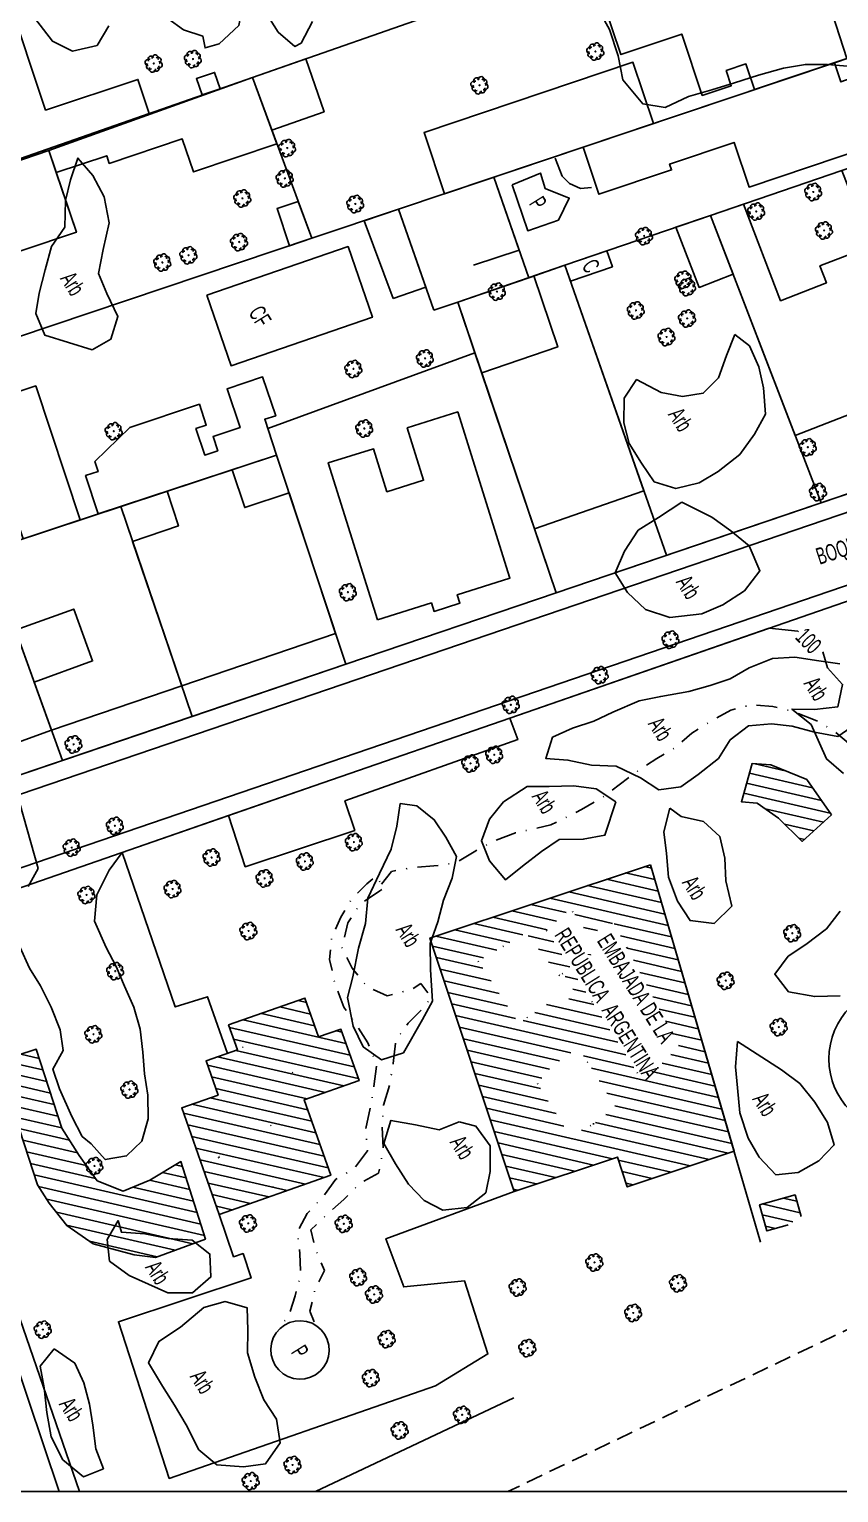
# Model space of a CAD drawing. Header units: millimetres. Extents: x 438774 to 440085, y 7202522 to 7203572.
# Drawn here: x 439206.1 to 439303.2, y 7202523 to 7202698.5 of the extents above; entities that cross this region are included whole.
import ezdxf

# ---------------------------------------------------------------- set-up
doc = ezdxf.new("R2010")
doc.units = ezdxf.units.MM
for name, pattern in [('00', [10, 0, -10]), ('06', [3, 2, -1]), ('DASHDOT2', [0.5, 0.25, -0.125, 0, -0.125])]:
    doc.linetypes.add(name, pattern=pattern)
for name, color, linetype in [('0409', 4, 'DASHDOT2'), ('0505', 1, 'Continuous'), ('0506', 1, 'Continuous'), ('0603', 1, 'Continuous'), ('0611', 30, 'Continuous'), ('0612', 7, 'Continuous'), ('0703', 6, 'Continuous'), ('0705', 242, 'Continuous'), ('0707', 7, 'Continuous'), ('0801', 10, 'Continuous'), ('0803', 160, 'Continuous'), ('0804', 170, 'Continuous'), ('0819', 10, 'Continuous'), ('0820', 7, 'Continuous'), ('0821', 10, 'Continuous'), ('0833', 7, 'Continuous'), ('0834', 7, 'Continuous'), ('1005', 3, 'Continuous'), ('1006', 3, 'Continuous'), ('1007', 3, 'Continuous'), ('curso de agua', 4, 'Continuous')]:
    doc.layers.add(name, color=color, linetype=linetype)
doc.styles.add('02', font='swissc.ttf')
pattern_1 = [(347, (-5901522.1453, 3756752.6611), (0.28118881793, 1.21796258098), [])]

# ---------------------------------------------------------------- blocks, each defined once
blk = doc.blocks.new('09')
for p, q in [((-0.04, 0.01), (0.04, 0.01)), ((-0.02, 0.03), (0.02, 0.03)), ((0, 0.05), (0, 0.05)), ((-0.04, -0.01), (0.04, -0.01)), ((-0.02, -0.03), (0.02, -0.03))]:
    blk.add_line(p, q)
for points in [[(-0.61, 0.39), (-0.76, 0.34), (-0.88, 0.27), (-0.97, 0.13), (-1, 0), (-0.96, -0.15), (-0.88, -0.26), (-0.83, -0.31), (-0.73, -0.36), (-0.58, -0.38)], [(-0.12, 0.67), (-0.2, 0.77), (-0.32, 0.84), (-0.46, 0.87), (-0.62, 0.83), (-0.74, 0.77), (-0.81, 0.63), (-0.83, 0.49), (-0.83, 0.42), (-0.79, 0.32), (-0.69, 0.22), (-0.62, 0.16)], [(-0.41, 0.6), (-0.39, 0.72), (-0.35, 0.82), (-0.3, 0.88), (-0.18, 0.96), (-0.03, 1), (0.1, 0.96), (0.24, 0.87), (0.31, 0.75), (0.36, 0.62), (0.37, 0.55)], [(0.11, 0.66), (0.19, 0.71), (0.31, 0.78), (0.42, 0.81), (0.49, 0.81), (0.63, 0.78), (0.76, 0.7), (0.82, 0.58), (0.84, 0.41), (0.81, 0.28), (0.75, 0.16), (0.69, 0.06)], [(0.67, -0.42), (0.8, -0.38), (0.91, -0.29), (0.99, -0.14), (1.01, -0.01), (0.95, 0.14), (0.86, 0.24), (0.8, 0.29), (0.7, 0.32), (0.56, 0.34)], [(-0.14, -0.69), (-0.19, -0.75), (-0.3, -0.83), (-0.4, -0.87), (-0.48, -0.87), (-0.61, -0.83), (-0.74, -0.75), (-0.8, -0.63), (-0.83, -0.47), (-0.79, -0.33), (-0.7, -0.18), (-0.64, -0.12)], [(-0.38, -0.63), (-0.34, -0.76), (-0.26, -0.88), (-0.13, -0.97), (0.01, -1.01), (0.15, -0.97), (0.27, -0.88), (0.32, -0.83), (0.36, -0.73), (0.38, -0.57)], [(0.15, -0.7), (0.32, -0.83), (0.46, -0.87), (0.62, -0.85), (0.74, -0.79), (0.83, -0.66), (0.86, -0.52), (0.86, -0.45), (0.83, -0.34), (0.74, -0.24), (0.67, -0.18)]]:
    blk.add_lwpolyline(points)
blk.add_lwpolyline([(0, -0.05), (-0.05, 0), (0, 0.05), (0.05, 0)], close=True)

msp = doc.modelspace()

# ---------------------------------------------------------------- hatches: boundary and pattern name
at = {"layer": '0819'}
h = msp.add_hatch(dxfattribs=at)
h.set_pattern_fill('ANSI31', color=256, scale=10, angle=-58, style=0)
h.set_pattern_definition(pattern_1)
h.paths.add_polyline_path([(439308.3, 7202597.45), (439308.98, 7202593.55), (439305.88, 7202593.1), (439305.04, 7202596.66)])
h.paths.add_polyline_path([(439302.33, 7202604.3), (439299.36, 7202608.55), (439295.06, 7202610.29), (439292.8, 7202610.46), (439291.52, 7202605.88), (439293.43, 7202605.69), (439295.98, 7202603.89), (439298.83, 7202601.11)])
h = msp.add_hatch(dxfattribs=at)
h.set_pattern_fill('ANSI31', color=256, scale=10, angle=-58, style=0)
h.set_pattern_definition(pattern_1)
h.paths.add_polyline_path([(439267.06, 7202572.07), (439270.97, 7202565.78), (439273.8, 7202567.23), (439276.42, 7202569.28), (439271.98, 7202576.38), (439268.82, 7202574.2)], flags=16)
h.paths.add_polyline_path([(439259.94, 7202586.77), (439264.8, 7202579.3), (439268.86, 7202582.05), (439269.62, 7202581.49), (439271.7, 7202582.79), (439270.12, 7202585.3), (439269.67, 7202585.02), (439265.66, 7202590.13)], flags=16)
h.paths.add_polyline_path([(439268.14, 7202590.44), (439279.45, 7202572.7), (439281.49, 7202573.98), (439284.04, 7202576.52), (439276.2, 7202591.37), (439273.21, 7202589.91), (439271.02, 7202593.07)], flags=16)
h.paths.add_polyline_path([(439280.61, 7202598.33), (439254.15, 7202589.53), (439264.26, 7202559.14), (439276.64, 7202563.26), (439277.83, 7202559.69), (439290.65, 7202563.95)])
h = msp.add_hatch(dxfattribs=at)
h.set_pattern_fill('ANSI31', color=256, scale=10, angle=-58, style=0)
h.set_pattern_definition(pattern_1)
h.paths.add_polyline_path([(439228.88, 7202556.39), (439224.39, 7202569.17), (439228.74, 7202570.69), (439227.3, 7202574.81), (439231.06, 7202576.12), (439230.01, 7202579.11), (439239.17, 7202582.32), (439240.8, 7202577.67), (439243.47, 7202578.6), (439245.65, 7202572.43), (439239.07, 7202570.12), (439242.27, 7202561.08)])
h = msp.add_hatch(dxfattribs=at)
h.set_pattern_fill('ANSI31', color=256, scale=10, angle=-58, style=0)
h.set_pattern_definition(pattern_1)
h.paths.add_polyline_path([(439202.23, 7202574.68), (439207.08, 7202559.92), (439208.5, 7202557.74), (439210.6, 7202555.05), (439213.76, 7202552.87), (439218.66, 7202551.52), (439221.24, 7202551.23), (439227.23, 7202553.42), (439224.29, 7202562.73), (439220.56, 7202560.51), (439217.36, 7202559.18), (439214.24, 7202560.43), (439212.08, 7202563.44), (439210, 7202566.72), (439206.93, 7202576.19)])
h = msp.add_hatch(dxfattribs=at)
h.set_pattern_fill('ANSI31', color=256, scale=10, angle=-58, style=0)
h.set_pattern_definition(pattern_1)
h.paths.add_polyline_path([(439297.03, 7202555.08), (439298.68, 7202556.13), (439297.97, 7202558.73), (439293.7, 7202557.55), (439294.56, 7202554.41)])

# ---------------------------------------------------------------- linework, layer by layer
msp.add_lwpolyline([(440081.59, 7203556.96), (438782.49, 7203556.96), (438782.49, 7202523.15), (440081.59, 7202523.15)], close=True)
at = {"layer": '0409', "ltscale": 10, "flags": 128}
for points in [[(439248.35, 7202595.98), (439249.56, 7202597.53), (439252.14, 7202598), (439254.64, 7202598.18), (439257.21, 7202598.52), (439259.46, 7202599.88), (439261.92, 7202601.21), (439264.44, 7202602.13), (439266.9, 7202602.71), (439268.68, 7202603.09), (439272.35, 7202604.94), (439274.73, 7202606.3), (439276.84, 7202607.92), (439278.97, 7202609.5), (439281.38, 7202611.05), (439283.54, 7202612.32), (439285.59, 7202614.12), (439288.07, 7202615.66), (439290.27, 7202616.86), (439292.76, 7202617.52), (439295.3, 7202617.3), (439297.79, 7202616.68), (439300.39, 7202615.68), (439302.65, 7202614.34), (439304.62, 7202612.7), (439306.91, 7202611.68), (439308.7, 7202610.92), (439311.8, 7202610.66), (439314.9, 7202610.51)], [(439240.27, 7202543.49), (439239.77, 7202544.78), (439240.35, 7202547.3), (439241.5, 7202549.66), (439240.5, 7202552.02), (439239.87, 7202554.52), (439241.71, 7202556.29), (439243.82, 7202558.16), (439245.69, 7202560.06), (439248, 7202561.33), (439248.55, 7202564.12), (439248.44, 7202566.84), (439248.6, 7202569.48), (439249.33, 7202571.96), (439249.74, 7202574.47), (439250.08, 7202577.28), (439251.56, 7202579.32), (439253.38, 7202581.13), (439254.29, 7202582.41), (439253.05, 7202584.09), (439251.93, 7202583.34), (439249.04, 7202582.61), (439246.66, 7202583.66), (439244.84, 7202585.9), (439243.6, 7202588.38), (439244.3, 7202591.35), (439245.78, 7202593.6), (439248.16, 7202595.19), (439248.66, 7202595.49), (439247.71, 7202596.97), (439246.58, 7202596.03), (439244.76, 7202594.19), (439243.47, 7202592.05), (439242.36, 7202589.46), (439242.13, 7202586.95), (439242.74, 7202584.15), (439243.84, 7202581.24), (439245.33, 7202579.11), (439246.69, 7202576.95), (439247.79, 7202574.34), (439247.44, 7202571.72), (439247.03, 7202569.24), (439246.45, 7202566.68), (439246.68, 7202564), (439245.09, 7202561.89), (439242.89, 7202560.6), (439241.3, 7202558.49), (439239.44, 7202556.5), (439238.26, 7202554.29), (439238.57, 7202551.67), (439238.63, 7202549.08), (439237.98, 7202546.6), (439237.19, 7202544.15), (439236.42, 7202543.27)]]:
    msp.add_lwpolyline(points, dxfattribs=at)
at = {"layer": '0505', "linetype": 'Continuous', "flags": 128}
for points, elevation in [([(439274.32, 7202701.01), (439275.72, 7202698.5), (439276.72, 7202695.34), (439277.29, 7202692.44), (439279.68, 7202689.59), (439282.36, 7202689.15), (439285.16, 7202690.44), (439287.98, 7202691.25), (439290.69, 7202692.09), (439293.59, 7202693), (439296.56, 7202693.86), (439299.21, 7202694.31), (439301.86, 7202694.31), (439304.74, 7202694.06)], 95), ([(439200.97, 7202635.97), (439210.09, 7202610.82), (439204.1, 7202608.78), (439207.16, 7202597.87), (439205.98, 7202595.73)], 100), ([(439263.76, 7202615.92), (439294.86, 7202626.69), (439298.3, 7202626.32)], 100), ([(439301.29, 7202623.84), (439301.87, 7202621.94), (439303.66, 7202619.94), (439303.08, 7202617.25), (439300.3, 7202616.93), (439297.58, 7202616.99), (439299.88, 7202615.16), (439301.72, 7202611.02), (439303.78, 7202609.26)], 100), ([(439217.22, 7202599.79), (439229.99, 7202604.21), (439232.01, 7202598.09), (439245.13, 7202602.43), (439243.95, 7202605.98), (439264.69, 7202613.34), (439263.76, 7202615.92)], 105), ([(439241.3, 7202608.13), (439263.76, 7202615.92)], 100), ([(439204.97, 7202588.48), (439206.12, 7202585.91), (439207.46, 7202583.78), (439208.74, 7202581.23), (439209.82, 7202578.54), (439210.16, 7202576.03), (439208.93, 7202573.81), (439209.71, 7202571.44), (439211.18, 7202568.14), (439212.43, 7202565.74), (439213.51, 7202564.83), (439215.21, 7202562.96), (439217.77, 7202563.39), (439219.59, 7202565.17), (439220.34, 7202567.83), (439220.3, 7202570.7), (439219.92, 7202573.23), (439219.72, 7202575.86), (439219.39, 7202578.59), (439218.65, 7202581.24), (439217.53, 7202583.75), (439216.51, 7202586.12), (439215.32, 7202588.41), (439213.92, 7202591.56), (439214.21, 7202594.71), (439215.69, 7202597.69), (439217.22, 7202599.79), (439229.99, 7202604.21), (439241.3, 7202608.13)], 100)]:
    msp.add_lwpolyline(points, dxfattribs=dict(at, elevation=elevation))
at = {"layer": '0505', "linetype": '00', "elevation": 100, "flags": 128}
msp.add_lwpolyline([(439298.3, 7202626.32), (439301.29, 7202623.84)], dxfattribs=at)
at = {"layer": '0603', "linetype": 'Continuous', "flags": 128}
msp.add_lwpolyline([(439209.69, 7202523.15), (439187.22, 7202589.96)], dxfattribs=at)
at = {"layer": '0611', "linetype": 'Continuous', "flags": 128}
for points in [[(439182.51, 7202602.04), (439182.79, 7202601.47), (439183.32, 7202600.85), (439184.55, 7202600.2), (439186.07, 7202600.38), (439187.54, 7202600.81), (439331.25, 7202649.79), (439331.86, 7202650.46), (439332.05, 7202651.89), (439331.63, 7202654.03), (439330.39, 7202657.29), (439266.82, 7202828.04), (439266.21, 7202828.93), (439265.37, 7202829.43), (439264.01, 7202829.52), (439263.08, 7202829.31), (439187.59, 7202801.37), (439124.77, 7202778.39)], [(439187.22, 7202589.96), (439187.44, 7202590.91), (439187.98, 7202591.57), (439188.68, 7202592.04), (439190.1, 7202592.82), (439334.27, 7202642.14), (439335.18, 7202642.04), (439335.95, 7202641.43), (439336.95, 7202640.14), (439354.85, 7202591.59)]]:
    msp.add_lwpolyline(points, dxfattribs=at)
at = {"layer": '0703', "linetype": 'Continuous', "flags": 128}
msp.add_lwpolyline([(439148.66, 7202708.97), (439156.23, 7202686.85), (439162.61, 7202668.21), (439168.98, 7202649.62), (439176.53, 7202627.89), (439184.97, 7202603.54), (439186.37, 7202602.77), (439225.64, 7202616.1), (439244.08, 7202622.36), (439269.31, 7202630.94), (439301.08, 7202641.72), (439316.98, 7202647.13), (439329.21, 7202651.28), (439316.31, 7202685.95), (439311.97, 7202697.61), (439304.47, 7202717.73)], dxfattribs=at)
at = {"layer": '0705', "linetype": 'Continuous', "flags": 128}
for points in [[(439156.23, 7202686.85), (439236.03, 7202713.43), (439250.78, 7202718.34), (439257.37, 7202701.29), (439232.86, 7202692.73), (439162.61, 7202668.21)], [(439232.86, 7202692.73), (439257.37, 7202701.29), (439304.47, 7202717.73), (439311.97, 7202697.61), (439261.84, 7202680.8), (439250.38, 7202676.95), (439239.99, 7202673.46)], [(439261.84, 7202680.8), (439311.97, 7202697.61), (439316.31, 7202685.95), (439303.58, 7202681.6), (439287.82, 7202676.19), (439270.34, 7202670.21), (439266.01, 7202668.73)], [(439162.61, 7202668.21), (439232.86, 7202692.73), (439239.99, 7202673.46), (439168.98, 7202649.62)], [(439168.98, 7202649.62), (439239.99, 7202673.46), (439250.38, 7202676.95), (439261.84, 7202680.8), (439266.01, 7202668.73), (439257.5, 7202665.81), (439259.56, 7202659.73), (439234.71, 7202650.64), (439235.76, 7202647.46), (439217.06, 7202641.28), (439176.53, 7202627.89)], [(439287.82, 7202676.19), (439303.58, 7202681.6), (439316.98, 7202647.13), (439301.08, 7202641.72)], [(439257.5, 7202665.81), (439266.01, 7202668.73), (439270.34, 7202670.21), (439287.82, 7202676.19), (439301.08, 7202641.72), (439269.31, 7202630.94), (439259.56, 7202659.73)], [(439235.76, 7202647.46), (439234.71, 7202650.64), (439259.56, 7202659.73), (439269.31, 7202630.94), (439244.08, 7202622.36)], [(439217.06, 7202641.28), (439235.76, 7202647.46), (439244.08, 7202622.36), (439225.64, 7202616.1)], [(439176.53, 7202627.89), (439217.06, 7202641.28), (439225.64, 7202616.1), (439186.37, 7202602.77), (439184.97, 7202603.54)]]:
    msp.add_lwpolyline(points, close=True, dxfattribs=at)
at = {"layer": '0707', "linetype": 'Continuous', "flags": 128}
for points in [[(439147.08, 7202784.01), (439177.95, 7202795.49), (439210.32, 7202807.52), (439225.7, 7202813.24), (439263.44, 7202827.27), (439264.42, 7202825.26), (439267.89, 7202815.94), (439276.03, 7202794.1), (439289.75, 7202757.25), (439298.34, 7202734.18), (439304.47, 7202717.73), (439311.97, 7202697.61), (439316.31, 7202685.95), (439303.58, 7202681.6), (439287.82, 7202676.19), (439270.34, 7202670.21), (439257.5, 7202665.81), (439254.64, 7202664.84)], [(439162.61, 7202668.21), (439232.86, 7202692.73), (439257.37, 7202701.29), (439304.47, 7202717.73)], [(439311.97, 7202697.61), (439250.38, 7202676.95), (439239.99, 7202673.46), (439168.98, 7202649.62), (439176.53, 7202627.89), (439184.97, 7202603.54), (439186.37, 7202602.77), (439244.08, 7202622.36), (439269.31, 7202630.94), (439316.98, 7202647.13)], [(439232.86, 7202692.73), (439239.99, 7202673.46)], [(439269.17, 7202683.07), (439270.03, 7202680.92), (439270.92, 7202680.04), (439272.23, 7202679.42), (439273.53, 7202679.56)], [(439261.84, 7202680.8), (439264.87, 7202672.03), (439259.37, 7202670.23)], [(439254.64, 7202664.84), (439250.38, 7202676.95)], [(439287.82, 7202676.19), (439301.08, 7202641.72)], [(439270.34, 7202670.21), (439282.54, 7202635.43)], [(439269.31, 7202630.94), (439257.5, 7202665.81)], [(439176.53, 7202627.89), (439235.76, 7202647.46), (439244.08, 7202622.36)], [(439335.27, 7202636.09), (439330.51, 7202639.04), (439314.03, 7202633.33), (439300.79, 7202628.75), (439263.76, 7202615.92), (439241.3, 7202608.13), (439189.99, 7202590.35), (439189.39, 7202588.88), (439212.13, 7202523.15)], [(439200.97, 7202635.97), (439210.09, 7202610.82)], [(439229.99, 7202604.21), (439232.01, 7202598.09), (439245.13, 7202602.43), (439243.95, 7202605.98), (439264.69, 7202613.34), (439263.76, 7202615.92)], [(439229.89, 7202575.7), (439227.49, 7202582.48), (439223.61, 7202581.26), (439217.22, 7202599.79)], [(439293.83, 7202553.06), (439280.61, 7202598.33)], [(439264.26, 7202559.14), (439248.88, 7202553.47), (439251.02, 7202547.69), (439258.3, 7202548.43), (439261.11, 7202539.65), (439254.83, 7202535.82), (439222.88, 7202524.72), (439216.78, 7202543.52), (439232.71, 7202548.76), (439231.75, 7202551.69), (439230.61, 7202551.31), (439228.88, 7202556.39)], [(439240.45, 7202523.15), (439264.23, 7202534.37)]]:
    msp.add_lwpolyline(points, dxfattribs=at)
at = {"layer": '0801', "linetype": 'Continuous', "flags": 128}
for points in [[(439278.9, 7202709.33), (439286.76, 7202711.55), (439287.53, 7202709.1), (439298.51, 7202712.62), (439304.18, 7202695), (439293.09, 7202691.28), (439292.06, 7202694.36), (439289.7, 7202693.57), (439290.31, 7202691.74), (439286.82, 7202690.58), (439284.36, 7202697.94), (439277.06, 7202695.49), (439273.95, 7202704.75), (439279.76, 7202706.68), (439278.9, 7202709.33)], [(439172.47, 7202692.26), (439179.42, 7202694.57), (439180.94, 7202690), (439188.83, 7202692.62), (439187.3, 7202697.2), (439203.47, 7202702.58), (439208.05, 7202688.82), (439219.12, 7202692.51), (439220.49, 7202688.41), (439178.94, 7202673.91), (439175.33, 7202684.26), (439173.55, 7202683.63), (439172.06, 7202687.91), (439173.72, 7202688.49), (439172.47, 7202692.26)], [(439302.68, 7202694.5), (439272.54, 7202684.38), (439274.43, 7202678.73), (439283.14, 7202681.66), (439282.91, 7202682.36), (439290.65, 7202684.96), (439292.45, 7202679.59), (439306.8, 7202684.41), (439305.86, 7202687.19), (439308.35, 7202688.03), (439306.57, 7202693.34), (439303.46, 7202692.2), (439302.68, 7202694.5)], [(439232.86, 7202692.73), (439176.73, 7202673.14), (439178.43, 7202668.26), (439173.77, 7202666.64), (439175.44, 7202661.85), (439179.83, 7202663.39), (439183, 7202654.32), (439191.5, 7202657.19), (439190.92, 7202658.94), (439199.97, 7202661.98), (439199.33, 7202663.9), (439200.45, 7202664.27), (439198.6, 7202669.77), (439211.75, 7202674.18), (439209.34, 7202681.34), (439215.38, 7202683.36), (439215.69, 7202682.43), (439224.45, 7202685.38), (439225.78, 7202681.41), (439235.81, 7202684.77), (439232.86, 7202692.73)], [(439209.34, 7202681.34), (439208.44, 7202683.97), (439232.86, 7202692.73), (439235.81, 7202684.77), (439225.78, 7202681.41), (439224.45, 7202685.38), (439215.69, 7202682.43), (439215.38, 7202683.36), (439209.34, 7202681.34)], [(439226.85, 7202690.64), (439229.01, 7202691.39), (439228.32, 7202693.34), (439226.15, 7202692.6), (439226.85, 7202690.64)], [(439208.44, 7202683.97), (439176.73, 7202673.14), (439178.43, 7202668.26), (439173.77, 7202666.64), (439175.44, 7202661.85), (439179.83, 7202663.39), (439183, 7202654.32), (439191.5, 7202657.19), (439190.92, 7202658.94), (439199.97, 7202661.98), (439199.33, 7202663.9), (439200.45, 7202664.27), (439198.6, 7202669.77), (439211.75, 7202674.18), (439208.44, 7202683.97)], [(439239.99, 7202673.46), (439237.32, 7202672.56), (439235.83, 7202677.01), (439238.37, 7202677.85), (439239.99, 7202673.46)], [(439249.75, 7202666.22), (439246.26, 7202675.56), (439250.38, 7202676.95), (439253.67, 7202667.58), (439249.75, 7202666.22)], [(439287.82, 7202676.19), (439297.96, 7202649.82), (439307.74, 7202653.6), (439308.81, 7202650.83), (439312.52, 7202652.25), (439305.01, 7202671.71), (439300.95, 7202670.14), (439301.73, 7202668.1), (439296.23, 7202665.97), (439291.78, 7202677.55), (439287.82, 7202676.19)], [(439287.82, 7202676.19), (439290.53, 7202669.14), (439286.44, 7202667.56), (439283.66, 7202674.77), (439287.82, 7202676.19)], [(439270.34, 7202670.21), (439275.39, 7202671.94), (439276.05, 7202670.03), (439271.01, 7202668.3), (439270.34, 7202670.21)], [(439270.34, 7202670.21), (439279.82, 7202643.18), (439266.72, 7202638.59), (439260.37, 7202657.33), (439269.5, 7202660.42), (439266.62, 7202668.94), (439270.34, 7202670.21)], [(439205.35, 7202637.41), (439212.18, 7202639.67), (439206.87, 7202655.74), (439200.03, 7202653.48), (439205.35, 7202637.41)], [(439235.76, 7202647.46), (439214.37, 7202640.39), (439212.85, 7202644.99), (439214.35, 7202645.47), (439213.96, 7202646.68), (439218.17, 7202650.75), (439226.5, 7202653.55), (439227.33, 7202651.06), (439226.08, 7202650.63), (439227.15, 7202647.45), (439228.71, 7202647.97), (439228.15, 7202649.67), (439231.38, 7202650.76), (439229.82, 7202655.4), (439234.09, 7202656.83), (439235.66, 7202652.16), (439234.34, 7202651.75), (439235.76, 7202647.46)], [(439247.86, 7202627.7), (439254.33, 7202629.73), (439254.65, 7202628.7), (439257.75, 7202629.68), (439257.43, 7202630.7), (439263.75, 7202632.69), (439257.49, 7202652.62), (439251.43, 7202650.72), (439253.4, 7202644.44), (439249, 7202643.06), (439247.39, 7202648.2), (439241.96, 7202646.53), (439247.86, 7202627.7)], [(439218.49, 7202637.08), (439224.38, 7202619.78), (439242.84, 7202626.07), (439237.27, 7202642.91), (439231.94, 7202641.15), (439230.43, 7202645.7), (439222.62, 7202643.12), (439223.99, 7202638.95), (439218.49, 7202637.08)], [(439208.77, 7202614.46), (439224.38, 7202619.78), (439217.06, 7202641.28), (439200.97, 7202635.97), (439204.42, 7202626.45), (439211.42, 7202628.98), (439213.68, 7202622.76), (439206.68, 7202620.22), (439208.77, 7202614.46)]]:
    msp.add_lwpolyline(points, close=True, dxfattribs=at)
at = {"layer": '0803', "linetype": 'Continuous', "flags": 128}
for points in [[(439225.87, 7202704.33), (439224.21, 7202704.03), (439222.95, 7202703.06), (439222.23, 7202701.5), (439222.73, 7202699.82), (439224.61, 7202698.45), (439226.9, 7202697.71), (439227.18, 7202696.28), (439228.86, 7202696.78), (439231.24, 7202698.99), (439231.62, 7202701.05), (439230.49, 7202702.75), (439228.77, 7202703.92), (439227.03, 7202704.37), (439225.87, 7202704.33)], [(439264.03, 7202679.86), (439267.41, 7202681.27), (439267.97, 7202679.41), (439270.87, 7202678.28), (439269.57, 7202675.62), (439265.9, 7202674.36), (439264.03, 7202679.86)], [(439241.55, 7202541.99), (439241.13, 7202542.53), (439240.61, 7202542.99), (439240.02, 7202543.33), (439239.36, 7202543.55), (439238.68, 7202543.64), (439238, 7202543.59), (439237.33, 7202543.41), (439236.72, 7202543.11), (439236.18, 7202542.69), (439235.72, 7202542.17), (439235.37, 7202541.58), (439235.16, 7202540.92), (439235.07, 7202540.24), (439235.12, 7202539.55), (439235.3, 7202538.89), (439235.6, 7202538.27), (439236.02, 7202537.73), (439236.54, 7202537.28), (439237.13, 7202536.93), (439237.79, 7202536.72), (439238.47, 7202536.62), (439239.16, 7202536.68), (439239.82, 7202536.86), (439240.44, 7202537.16), (439240.98, 7202537.58), (439241.43, 7202538.1), (439241.78, 7202538.69), (439241.99, 7202539.34), (439242.09, 7202540.03), (439242.03, 7202540.71), (439241.85, 7202541.38), (439241.55, 7202541.99)]]:
    msp.add_lwpolyline(points, close=True, dxfattribs=at)
at = {"layer": '0803'}
msp.add_circle((439310.82, 7202575.03), 8.8, dxfattribs=at)
at = {"layer": '0819', "linetype": 'Continuous', "flags": 128}
for points in [[(439302.33, 7202604.3), (439299.36, 7202608.55), (439295.06, 7202610.29), (439292.8, 7202610.46), (439291.52, 7202605.88), (439293.43, 7202605.69), (439295.98, 7202603.89), (439298.83, 7202601.11), (439302.33, 7202604.3)], [(439280.61, 7202598.33), (439254.15, 7202589.53), (439264.26, 7202559.14), (439276.64, 7202563.26), (439277.83, 7202559.69), (439290.65, 7202563.95), (439280.61, 7202598.33)], [(439228.88, 7202556.39), (439224.39, 7202569.17), (439228.74, 7202570.69), (439227.3, 7202574.81), (439231.06, 7202576.12), (439230.01, 7202579.11), (439239.17, 7202582.32), (439240.8, 7202577.67), (439243.47, 7202578.6), (439245.65, 7202572.43), (439239.07, 7202570.12), (439242.27, 7202561.08), (439228.88, 7202556.39)], [(439202.23, 7202574.68), (439207.08, 7202559.92), (439208.5, 7202557.74), (439210.6, 7202555.05), (439213.76, 7202552.87), (439218.66, 7202551.52), (439221.24, 7202551.23), (439227.23, 7202553.42), (439224.29, 7202562.73), (439220.56, 7202560.51), (439217.36, 7202559.18), (439214.24, 7202560.43), (439212.08, 7202563.44), (439210, 7202566.72), (439206.93, 7202576.19), (439202.23, 7202574.68)]]:
    msp.add_lwpolyline(points, close=True, dxfattribs=at)
at = {"layer": '0819', "linetype": '00', "flags": 128}
for points in [[(439268.14, 7202590.44), (439279.45, 7202572.7), (439281.49, 7202573.98), (439281.49, 7202573.98), (439284.04, 7202576.52), (439276.2, 7202591.37), (439273.21, 7202589.91), (439271.02, 7202593.07), (439268.14, 7202590.44)], [(439259.94, 7202586.77), (439264.8, 7202579.3), (439268.86, 7202582.05), (439269.62, 7202581.49), (439271.7, 7202582.79), (439270.12, 7202585.3), (439269.67, 7202585.02), (439265.66, 7202590.13), (439259.94, 7202586.77)], [(439237.52, 7202581), (439240.81, 7202575.61), (439236.04, 7202572.27), (439234.05, 7202575.45), (439232.75, 7202574.64), (439232.37, 7202574.4), (439231.47, 7202576.27), (439232.74, 7202577.14), (439232.56, 7202578.25), (439233.6, 7202578.82), (439237.52, 7202581)], [(439267.06, 7202572.07), (439270.97, 7202565.78), (439273.8, 7202567.23), (439273.8, 7202567.23), (439276.42, 7202569.28), (439271.98, 7202576.38), (439268.82, 7202574.2), (439267.06, 7202572.07)], [(439228.78, 7202563.23), (439232.3, 7202557.72), (439236.88, 7202560.66), (439234.02, 7202565.11), (439235.64, 7202566.13), (439234.11, 7202568.56), (439231.69, 7202566.61), (439232.28, 7202565.94), (439228.78, 7202563.23)]]:
    msp.add_lwpolyline(points, close=True, dxfattribs=at)
at = {"layer": '0819', "linetype": 'Continuous', "flags": 128}
msp.add_lwpolyline([(439298.68, 7202556.13), (439297.97, 7202558.73), (439293.7, 7202557.55), (439294.56, 7202554.41), (439297.03, 7202555.08)], dxfattribs=at)
at = {"layer": '0819', "linetype": '00', "flags": 128}
msp.add_lwpolyline([(439297.03, 7202555.08), (439298.68, 7202556.13)], dxfattribs=at)
at = {"layer": '0821', "linetype": 'Continuous', "flags": 128}
for points in [[(439232.86, 7202692.73), (439239.26, 7202694.96), (439241.47, 7202688.62), (439235.19, 7202686.42), (439232.86, 7202692.73)], [(439280.98, 7202687.21), (439255.92, 7202678.8), (439253.45, 7202686.14), (439278.51, 7202694.56), (439280.98, 7202687.21)], [(439208.77, 7202614.46), (439202.51, 7202631.71), (439199.01, 7202630.42), (439198.44, 7202631.99), (439194.98, 7202630.74), (439195.58, 7202629.08), (439192.19, 7202627.86), (439191.31, 7202630.29), (439187.53, 7202628.92), (439190.82, 7202619.85), (439180.59, 7202616.15), (439181.74, 7202612.86), (439189.84, 7202615.67), (439192.33, 7202608.5), (439208.77, 7202614.46)]]:
    msp.add_lwpolyline(points, close=True, dxfattribs=at)
at = {"layer": '0833', "linetype": 'Continuous', "flags": 128}
msp.add_lwpolyline([(439227.39, 7202666.63), (439244.34, 7202672.46), (439247.26, 7202663.98), (439230.31, 7202658.16), (439227.39, 7202666.63)], close=True, dxfattribs=at)
at = {"layer": '1005'}
for points in [[(439234.03, 7202701.2), (439235.96, 7202698.19), (439237.95, 7202696.46), (439238.71, 7202696.86), (439240.06, 7202699.46)], [(439206.73, 7202699.89), (439208.87, 7202697.08), (439211.27, 7202695.89), (439214.23, 7202696.57), (439215.64, 7202698.94)], [(439303.33, 7202622.4), (439300.8, 7202622.77), (439297.93, 7202623.21), (439295.26, 7202623.07), (439292.44, 7202621.95), (439290.19, 7202620.63), (439287.76, 7202619.83), (439285.2, 7202619.09), (439281.85, 7202618.51), (439279.24, 7202617.99), (439276.09, 7202616.6), (439273.81, 7202615.53), (439271.28, 7202614.7), (439268.88, 7202613.61), (439268.05, 7202611.07), (439270.72, 7202610.88), (439273.56, 7202610.25), (439276.49, 7202610.16), (439279.41, 7202608.73), (439281.6, 7202607.31), (439284.26, 7202607.68), (439286.34, 7202609.14), (439288.79, 7202611.08), (439290.16, 7202613.3), (439292.38, 7202614.99), (439295.14, 7202615.22), (439297.63, 7202614.93), (439300.3, 7202614.23), (439303.11, 7202613.72), (439305.19, 7202615.16)], [(439303.36, 7202592.76), (439301.72, 7202590.64), (439299.25, 7202588.75), (439297.15, 7202587.37), (439295.53, 7202585.2), (439297.19, 7202583.08), (439300.33, 7202582.5), (439303.39, 7202582.58)]]:
    msp.add_lwpolyline(points, dxfattribs=at)
for points in [[(439213.62, 7202660.06), (439215.89, 7202661.34), (439216.73, 7202664.06), (439215.4, 7202666.84), (439214.41, 7202669.24), (439214.95, 7202672.09), (439215.69, 7202675.32), (439215.09, 7202678.43), (439213.73, 7202680.98), (439211.93, 7202683.07), (439211.05, 7202680.47), (439210.44, 7202677.99), (439210.35, 7202674.77), (439208.77, 7202672.45), (439208.01, 7202669.66), (439207.3, 7202666.89), (439206.89, 7202664.42), (439207.97, 7202661.83)], [(439290.73, 7202661.93), (439289.72, 7202659.4), (439288.76, 7202656.71), (439286.95, 7202654.86), (439284.47, 7202654.48), (439281.89, 7202654.94), (439278.95, 7202656.51), (439277.46, 7202654.29), (439277.41, 7202651.33), (439278.05, 7202648.83), (439279.52, 7202646.49), (439281.06, 7202644.23), (439283.67, 7202643.46), (439286.46, 7202644.13), (439288.72, 7202645.48), (439291.34, 7202647.53), (439293.11, 7202649.98), (439294.41, 7202652.36), (439294.17, 7202655.52), (439293.63, 7202658.02), (439292.48, 7202660.57)], [(439284.37, 7202641.81), (439281.57, 7202639.98), (439279.14, 7202638.43), (439277.49, 7202635.93), (439276.36, 7202633.35), (439277.87, 7202630.96), (439280.03, 7202628.95), (439282.94, 7202627.96), (439286.77, 7202628.42), (439289.3, 7202629.5), (439291.89, 7202631.17), (439293.75, 7202633.57), (439292.46, 7202636.57), (439290.25, 7202638.37), (439287.96, 7202640)], [(439276.46, 7202605.86), (439274.12, 7202607.41), (439271.43, 7202607.78), (439268.46, 7202607.69), (439265.84, 7202607.71), (439262.99, 7202605.88), (439261.29, 7202603.78), (439260.34, 7202601.2), (439261.29, 7202598.77), (439263.23, 7202596.5), (439265.27, 7202598.14), (439267.54, 7202599.91), (439269.65, 7202601.35), (439272.55, 7202601.37), (439275.15, 7202601.85)], [(439250.6, 7202605.65), (439250.19, 7202602.93), (439249.52, 7202600.2), (439248.09, 7202597.28), (439246.71, 7202594.32), (439246.41, 7202591.28), (439245.6, 7202588.33), (439244.91, 7202584.88), (439244.25, 7202582.39), (439244.93, 7202578.97), (439246.13, 7202576.49), (439248.33, 7202574.91), (439250.98, 7202575.78), (439253.26, 7202579.76), (439254.47, 7202581.97), (439254.24, 7202585.71), (439254.2, 7202588.88), (439255.12, 7202591.47), (439255.78, 7202594.08), (439256.81, 7202596.72), (439257.34, 7202599.3), (439256.07, 7202601.62), (439254.67, 7202603.71), (439252.57, 7202605.37)], [(439282.92, 7202605.09), (439282.22, 7202602.27), (439282.55, 7202599.66), (439282.76, 7202596.84), (439283.85, 7202593.96), (439285.36, 7202591.63), (439288.25, 7202591.27), (439290.36, 7202593.35), (439289.66, 7202596.39), (439289.54, 7202599.09), (439288.93, 7202601.69), (439286.99, 7202603.49), (439284.29, 7202604.09)], [(439291.05, 7202577.11), (439290.8, 7202574.09), (439291.06, 7202571.55), (439291.34, 7202568.55), (439292.34, 7202565.52), (439293.66, 7202563.24), (439295.67, 7202561.13), (439298.35, 7202561.42), (439300.82, 7202562.8), (439302.66, 7202564.71), (439301.86, 7202567.42), (439300.32, 7202569.83), (439298.53, 7202572.1), (439296.35, 7202573.71)], [(439257.65, 7202567.47), (439255.28, 7202566.53), (439252.42, 7202567.12), (439249.47, 7202567.65), (439248.62, 7202564.89), (439250.01, 7202562.44), (439251.6, 7202560.01), (439253.45, 7202558.04), (439255.71, 7202556.88), (439258.63, 7202557.2), (439260.87, 7202558.98), (439261.39, 7202561.54), (439261.4, 7202564.6), (439259.68, 7202566.95)], [(439216.77, 7202555.65), (439215.42, 7202553.39), (439215.73, 7202550.79), (439218.09, 7202549.05), (439220.39, 7202548.01), (439222.72, 7202546.97), (439225.68, 7202546.96), (439227.89, 7202548.89), (439227.77, 7202551.63), (439225.62, 7202553.29), (439222.75, 7202553.51), (439219.94, 7202554.04), (439217.15, 7202554.25)], [(439224.25, 7202542.85), (439221.63, 7202541.16), (439220.4, 7202538.59), (439222.06, 7202535.77), (439223.52, 7202533.49), (439224.91, 7202531.13), (439226.42, 7202528.15), (439228.61, 7202526.35), (439231.81, 7202526.12), (439234.44, 7202526.48), (439236.19, 7202529), (439235.75, 7202531.81), (439234.25, 7202534.15), (439233.14, 7202536.88), (439232.26, 7202539.77), (439232.3, 7202542.5), (439232.23, 7202545.19), (439229.61, 7202545.93), (439227.03, 7202545.24)], [(439209.07, 7202540.28), (439207.41, 7202538.18), (439207.87, 7202535.6), (439208.22, 7202532.61), (439208.71, 7202529.71), (439210.14, 7202526.97), (439212.59, 7202524.91), (439214.99, 7202525.88), (439214.06, 7202528.28), (439213.73, 7202531.11), (439213.32, 7202533.61), (439212.63, 7202536.17), (439211.54, 7202538.54)]]:
    msp.add_lwpolyline(points, close=True, dxfattribs=at)
at = {"layer": 'curso de agua', "linetype": '06', "elevation": 60, "flags": 128}
msp.add_lwpolyline([(439506.78, 7202636.83), (439506.76, 7202636.82), (439416.7, 7202596.19), (439263.51, 7202523.15)], dxfattribs=at)

# ---------------------------------------------------------------- block references
at = {"layer": '1007', "rotation": 302}
for p in [(439221.03, 7202694.42), (439225.73, 7202694.95), (439274.01, 7202695.86), (439260.11, 7202691.81), (439237.04, 7202684.28), (439236.75, 7202680.64), (439300.15, 7202679.01), (439231.66, 7202678.24), (439245.21, 7202677.57), (439293.31, 7202676.67), (439279.85, 7202673.73), (439301.44, 7202674.4), (439231.27, 7202673.01), (439222.06, 7202670.55), (439225.2, 7202671.42), (439284.58, 7202668.49), (439262.2, 7202667.06), (439285.02, 7202667.61), (439278.87, 7202664.81), (439285.02, 7202663.84), (439282.55, 7202661.62), (439244.98, 7202657.79), (439253.57, 7202659.05), (439246.29, 7202650.64), (439216.23, 7202650.32), (439299.49, 7202648.4), (439300.72, 7202643.03), (439244.32, 7202631.01), (439283.03, 7202625.32), (439274.53, 7202621.07), (439263.87, 7202617.5), (439211.41, 7202612.76), (439259.03, 7202610.47), (439261.88, 7202611.51), (439216.37, 7202602.99), (439211.19, 7202600.38), (439245.04, 7202601.04), (439227.97, 7202599.19), (439239.16, 7202598.72), (439234.33, 7202596.69), (439212.96, 7202594.7), (439223.29, 7202595.41), (439232.4, 7202590.38), (439297.63, 7202590.11), (439216.41, 7202585.56), (439289.64, 7202584.42), (439296.02, 7202578.85), (439213.79, 7202577.99), (439218.12, 7202571.36), (439213.91, 7202562.19), (439232.36, 7202555.31), (439243.83, 7202555.26), (439273.9, 7202550.63), (439245.56, 7202548.86), (439264.7, 7202547.63), (439283.94, 7202548.13), (439247.47, 7202546.79), (439278.55, 7202544.57), (439207.72, 7202542.57), (439248.99, 7202541.44), (439265.87, 7202540.36), (439247.08, 7202536.76), (439258.03, 7202532.35), (439250.54, 7202530.49), (439237.68, 7202526.34), (439232.66, 7202524.4)]:
    msp.add_blockref('09', p, dxfattribs=at)

# ---------------------------------------------------------------- texts
at = {"layer": '0506', "style": '02', "width": 0.75}
msp.add_text('100', height=2, rotation=314, dxfattribs=at).set_placement((439297.87, 7202625.52))
at = {"layer": '0612', "style": '02', "width": 0.75}
msp.add_text('BOQUERON', height=2, rotation=18, dxfattribs=at).set_placement((439300.89, 7202634.29))
at = {"layer": '0801', "style": '02', "width": 0.75}
msp.add_text('C', height=2, rotation=302, dxfattribs=at).set_placement((439272.3, 7202670.14))
at = {"layer": '0804', "style": '02', "width": 0.75}
for p in [(439265.99, 7202677.63), (439237.43, 7202539.87)]:
    msp.add_text('P', height=2, rotation=302, dxfattribs=at).set_placement(p)
at = {"layer": '0820', "style": '02', "width": 0.75}
for s, p in [('REPÚBLICA  ARGENTINA', (439269.04, 7202589.91)), ('EMBAJADA DE LA', (439274.13, 7202589.2))]:
    msp.add_text(s, height=2, rotation=302, dxfattribs=at).set_placement(p)
at = {"layer": '0834', "style": '02', "width": 0.75}
msp.add_text('CF', height=2, rotation=302, dxfattribs=at).set_placement((439232.33, 7202664.54))
at = {"layer": '1006', "style": '02', "width": 0.75}
for p in [(439209.74, 7202668.62), (439282.67, 7202652.32), (439283.61, 7202632.23), (439298.93, 7202620.05), (439280.25, 7202615.22), (439266.32, 7202606.5), (439284.34, 7202596.17), (439250, 7202590.51), (439292.78, 7202570.21), (439256.48, 7202565.04), (439219.94, 7202550.03), (439225.3, 7202536.93), (439209.6, 7202533.62)]:
    msp.add_text('Arb', height=2, rotation=302, dxfattribs=at).set_placement(p)

doc.saveas('drawing.dxf')
